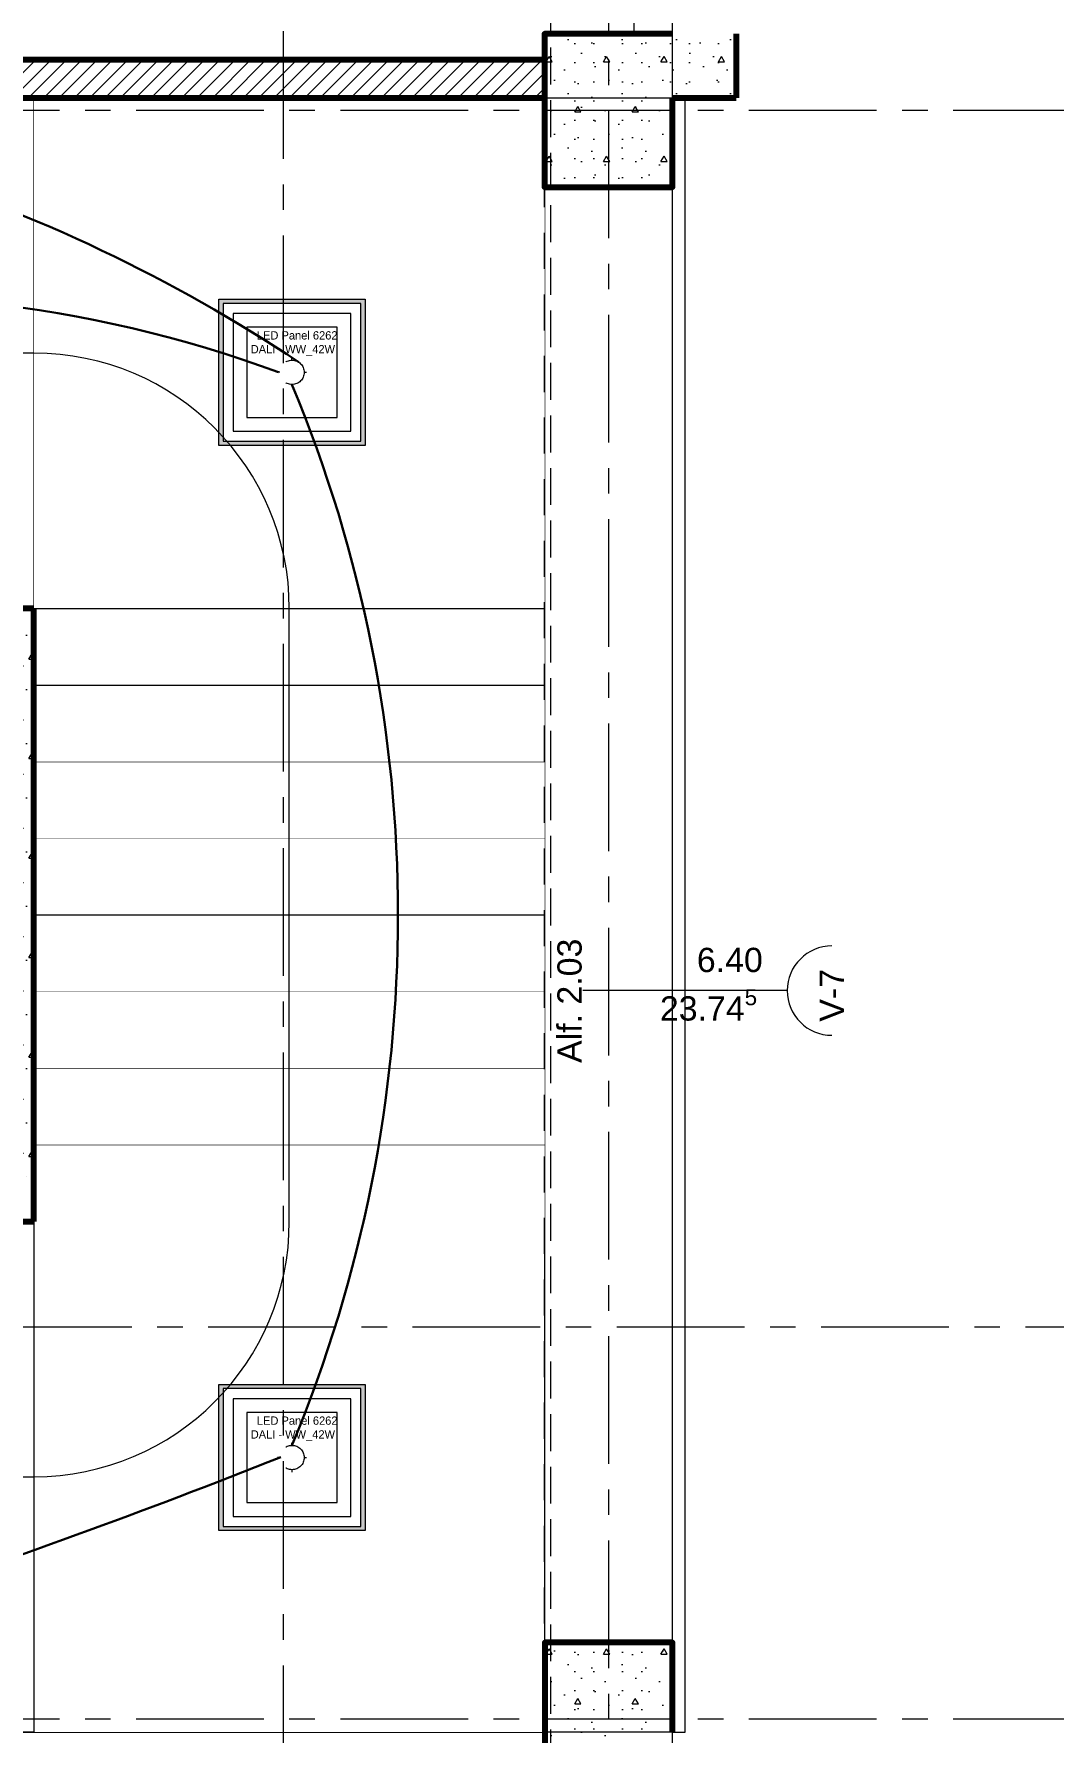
# Model space of a CAD drawing. Header units: inches. Extents: x -38 to 5698, y -33 to 92.
# Drawn here: x 511.57 to 515.56, y 20.35 to 27 of the extents above; entities that cross this region are included whole.
import ezdxf
from ezdxf.lldxf.tags import DXFTag

# ---------------------------------------------------------------- set-up
doc = ezdxf.new("R2010")
doc.units = ezdxf.units.IN
doc.header["$MEASUREMENT"] = 0
doc.set_wipeout_variables(frame=1)
for name, pattern in [('DASHED', [0.75, 0.5, -0.25]), ('Hidden Line', [0.195611, 0.141111, -0.0545]), ('Línea Oculta', [0.195611, 0.141111, -0.0545]), ('Oculto', [0.15875, 0.105833, -0.052917]), ('Punto & Raya', [0.65, 0.5, -0.075, 0, -0.075]), ('Raya Pequeña', [0.141111, 0.070556, -0.070556]), ('Wipeout_Contour', [1, 0, -1])]:
    doc.linetypes.add(name, pattern=pattern)
for name, color, linetype in [('02 _ ARQ _ ALB _ Ejes Generales', 7, 'Continuous'), ('02 _ ARQ _ ZON _ Espacio.3D', 7, 'Continuous'), ('08 _ STR _ EXT _ 06 Columnas', 7, 'Continuous'), ('08 _ STR _ EXT _ 06 Elementos de Fachada', 7, 'Continuous'), ('08 _ STR _ EXT _ 07 Losa Aligerada', 7, 'Continuous'), ('08 _ STR _ EXT _ 09 Vigas', 7, 'Continuous'), ('08 _ STR _ EXT _ 11 Escaleras', 7, 'Continuous'), ('08 _ STR _ EXT _ 12 Ascensor', 7, 'Continuous'), ('Dibujo 2D - General', 7, 'Continuous'), ('Estructura - 04 MURO', 7, 'Continuous'), ('Marcador - Secciones', 251, 'Continuous')]:
    doc.layers.add(name, color=color, linetype=linetype)
for name, color, linetype, lineweight in [('ALUMBRADO_PVC', 6, 'PVC1', 30), ('Luminaria', 9, 'Continuous', 9), ('Luminarias', 5, 'Continuous', 20)]:
    doc.layers.add(name, color=color, linetype=linetype, lineweight=lineweight)
doc.styles.add('Estilo_Generado_4', font='swisse.ttf')
doc.styles.add('{18b73a54-fa43-428c-adcb-c1c7bbdf2c84}', font='Simplex.shx')
tags = doc.linetypes.add('PVC1', pattern='A,1,-0.19772,["PVC",{18b73a54-fa43-428c-adcb-c1c7bbdf2c84},S=0.13,R=0,X=0,Y=-0.061851],-0.507647', length=1.705367).pattern_tags.tags
tags[6] = DXFTag(74, 10)
pattern_1 = [(0, (462.50006, 3e-09), (0, 0.3897114), [0.024375, -0.200625]), (0, (462.61256, 0.19486), (0, 0.3897114), [0.024375, -0.200625]), (60, (462.50006, 3e-09), (-0.3375, 0.1948557), [0.024375, -0.200625]), (60, (462.72506, 3e-09), (-0.3375, 0.1948557), [0.024375, -0.200625]), (120, (462.52444, 3e-09), (0.3375, 0.1948557), [0.024375, -0.200625]), (120, (462.74944, 3e-09), (0.3375, 0.1948557), [0.024375, -0.200625]), (0, (462.50006, 0.0375), (0, 0.075), [0, -0.075, 0, -0.1125]), (45, (462.53756, 0.0375), (-0.05303301, 0.05303301), [0, -0.05625, 0, -0.09375])]

# ---------------------------------------------------------------- blocks, each defined once
blk = doc.blocks.new('*U268')
at = {"layer": 'Luminarias', "linetype": 'DASHED', "lineweight": 0, "ltscale": 0.05}
blk.add_lwpolyline([(0, -0.005), (0, 0.005)], dxfattribs=at)
blk = doc.blocks.new('*U269')
at = {"color": 0, "linetype": 'ByBlock', "lineweight": -2, "transparency": 16777216}
for p, rotation in [((-0.055, 0), 90), ((0.055, 0), 270), ((0, -0.055), 180)]:
    blk.add_blockref('*U268', p, dxfattribs=dict(at, rotation=rotation))
blk.add_blockref('*U268', (0, 0.055), dxfattribs=at)
blk = doc.blocks.new('PANEL CUADRAD 60X60 AD')
at = {"layer": 'Luminarias'}
h = blk.add_hatch(dxfattribs=at)
h.set_pattern_fill('DOTS', color=6, scale=0.0015)
h.set_pattern_definition([(0, (-2127.458864, -786.8599919), (0.001190625, 0.00238125), [0, -0.00238125])])
h.paths.add_polyline_path([(-0.3, 0.3), (-0.3, -0.3), (0.3, -0.3), (0.3, 0.3)])
h.paths.add_polyline_path([(0.283, 0.283), (0.283, -0.283), (-0.283, -0.283), (-0.283, 0.283)], flags=16)
h.paths.add_polyline_path([(0.2415, 0.2415), (0.2415, -0.2415), (-0.2415, -0.2415), (-0.2415, 0.2415)], flags=0)
h.paths.add_polyline_path([(0.1851, 0.1851), (0.1851, -0.1851), (-0.1851, -0.1851), (-0.1851, 0.1851)], flags=0)
h.paths.add_polyline_path([(0.05, 0, -1), (-0.05, 0, -1)], flags=0)
h.paths.add_polyline_path([(-0.1815, 0.0591), (0.2115, 0.0591), (0.2115, 0.1859), (-0.1815, 0.1859)], flags=8)
at = {"layer": 'Luminarias', "color": 6, "lineweight": 0}
for points in [[(-0.3, 0.3), (0.3, 0.3), (0.3, -0.3), (-0.3, -0.3)], [(-0.283, -0.283), (0.283, -0.283), (0.283, 0.283), (-0.283, 0.283)], [(-0.2415, -0.2415), (0.2415, -0.2415), (0.2415, 0.2415), (-0.2415, 0.2415)], [(-0.1851, -0.1851), (0.1851, -0.1851), (0.1851, 0.1851), (-0.1851, 0.1851)]]:
    blk.add_lwpolyline(points, close=True, dxfattribs=at)
at = {"layer": 'Luminarias', "color": 6}
blk.add_lwpolyline([(-0.3, 0.3), (0.3, 0.3), (0.3, -0.3), (-0.3, -0.3)], close=True, dxfattribs=at)
at = {"layer": 'Luminarias', "color": 6, "linetype": 'DASHED', "lineweight": 0, "ltscale": 0.01}
blk.add_circle((0, 0), 0.05, dxfattribs=at)
at = {"color": 6}
blk.add_blockref('*U269', (0, 0), dxfattribs=at)
at = {"layer": 'Luminarias', "color": 6, "insert": (-0.1693, 0.1686), "char_height": 0.034, "width": 0.456812, "attachment_point": 1}
blk.add_mtext('  LED Panel 6262 DALI - WW_42W {\\Ftxt|c0;\\C4;\\P} ', dxfattribs=at)

msp = doc.modelspace()

# ---------------------------------------------------------------- hatches: boundary and pattern name
at = {"layer": '08 _ STR _ EXT _ 06 Columnas', "linetype": 'Continuous', "lineweight": 9}
h = msp.add_hatch(dxfattribs=at)
h.set_pattern_fill('HORMIGÓN_EN_MASA_0002', style=0, pattern_type=2)
h.set_pattern_definition(pattern_1)
h.paths.add_polyline_path([(513.92, 27), (513.92, 26.75), (514.07, 27)])
h = msp.add_hatch(dxfattribs=at)
h.set_pattern_fill('HORMIGÓN_EN_MASA_0002', style=0, pattern_type=2)
h.set_pattern_definition(pattern_1)
h.paths.add_polyline_path([(514.07, 27), (513.92, 26.75), (514.07, 26.75)])
at = {"layer": '08 _ STR _ EXT _ 06 Elementos de Fachada', "linetype": 'Continuous', "lineweight": 9}
h = msp.add_hatch(dxfattribs=at)
h.set_pattern_fill('HORMIGÓN_EN_MASA_0002', color=250, style=0, pattern_type=2)
h.set_pattern_definition(pattern_1)
h.paths.add_polyline_path([(514.32, 27), (514.07, 27), (514.07, 26.75), (514.32, 26.75)])

# ---------------------------------------------------------------- linework, layer by layer
at = {"layer": '02 _ ARQ _ ALB _ Ejes Generales', "color": 251, "linetype": 'Punto & Raya', "lineweight": 13}
msp.add_line((513.82, 45.9), (513.82, 2.05), dxfattribs=at)
at = {"layer": '02 _ ARQ _ ZON _ Espacio.3D', "color": 254, "linetype": 'Continuous', "lineweight": 0, "flags": 128}
msp.add_lwpolyline([(513.92, 27), (513.92, 29.7), (509.3201, 29.7), (509.3201, 27.8), (509.1701, 27.8), (509.1701, 26.9), (513.5701, 26.9), (513.5701, 27)], close=True, dxfattribs=at)
at = {"layer": '08 _ STR _ EXT _ 06 Elementos de Fachada', "color": 7, "linetype": 'Continuous', "lineweight": 80, "flags": 128}
for points in [[(514.32, 27), (514.32, 26.75)], [(514.07, 26.75), (514.32, 26.75)]]:
    msp.add_lwpolyline(points, dxfattribs=at)
at = {"layer": '08 _ STR _ EXT _ 07 Losa Aligerada', "color": 254, "linetype": 'Continuous', "lineweight": 18, "flags": 128}
msp.add_lwpolyline([(487.2752, 6.7), (515.4201, 6.7), (515.4201, 18.1001), (514.07, 18.1001), (514.07, 18.1001), (514.07, 20.35), (509.17, 20.35), (509.17, 24.75), (509.1701, 24.75), (509.1701, 26.75), (514.07, 26.75), (514.07, 29.7), (515.4201, 29.7), (515.4201, 40.4), (496.03, 40.4), (495.5498, 40.3109), (495.5498, 40.95), (495.2217, 40.95), (496.03, 41.1), (470.3701, 41.1)], dxfattribs=at)
at = {"layer": '08 _ STR _ EXT _ 09 Vigas', "color": 251, "linetype": 'Hidden Line', "lineweight": 13}
msp.add_line((514.07, 16.9), (514.07, 30.2), dxfattribs=at)
at = {"layer": '08 _ STR _ EXT _ 11 Escaleras', "color": 161, "linetype": 'Continuous', "lineweight": 13}
for p, q in [((512.0099, 22.35), (510.4745, 22.35)), ((511.0745, 20.35), (513.5701, 20.35))]:
    msp.add_line(p, q, dxfattribs=at)
at = {"layer": 'Estructura - 04 MURO', "color": 165, "linetype": 'Continuous', "lineweight": 15}
for p, q in [((514.07, 20.35), (514.07, 26.75)), ((514.12, 20.35), (514.12, 26.75)), ((514.52, 23.2535), (513.72, 23.2535)), ((514.07, 20.35), (514.12, 20.35))]:
    msp.add_line(p, q, dxfattribs=at)
at = {"layer": 'Estructura - 04 MURO', "color": 251, "linetype": 'Línea Oculta', "lineweight": 13}
msp.add_line((514.02, 26.4), (513.87, 26.4), dxfattribs=at)
at = {"layer": 'Estructura - 04 MURO', "color": 251, "linetype": 'Continuous', "lineweight": 13, "flags": 128}
msp.add_lwpolyline([(514.695, 23.4285, 1), (514.695, 23.0785)], format="xyb", dxfattribs=at)

# ---------------------------------------------------------------- texts
at = {"layer": 'Estructura - 04 MURO', "color": 251, "lineweight": 25, "char_height": 0.095, "attachment_point": 7, "rotation": 90, "style": 'Estilo_Generado_4'}
for s, insert in [('\\A1;{\\pql;\\pt0;\\fSwis721 Ex BT|b0|i0|c0|p34;Alf. 2.03\\fSwis721 Ex BT|b0|i0|c0|p34;\\A1{\\H.66x;\\S^  ;}\\fSwis721 Ex BT|b0|i0|c0|p34;\\fSwis721 Ex BT|b0|i0|c0|p34;}', (513.7425, 22.9703)), ('\\A1;{\\pql;\\pt0;\\fSwis721 Ex BT|b0|i0|c0|p34;V-7\\fSwis721 Ex BT|b0|i0|c0|p34;\\fSwis721 Ex BT|b0|i0|c0|p34;\\fSwis721 Ex BT|b0|i0|c0|p34;}', (514.7425, 23.1319))]:
    msp.add_mtext(s, dxfattribs=dict(at, insert=insert))
at = {"layer": 'Estructura - 04 MURO', "color": 251, "lineweight": 25, "char_height": 0.095, "attachment_point": 7, "style": 'Estilo_Generado_4'}
for s, insert in [('\\A1;{\\pql;\\pt0;\\fSwis721 Ex BT|b0|i0|c0|p34;6.40\\fSwis721 Ex BT|b0|i0|c0|p34;\\A1{\\H.66x;\\S^  ;}\\fSwis721 Ex BT|b0|i0|c0|p34;\\fSwis721 Ex BT|b0|i0|c0|p34;}', (514.166, 23.2985)), ('\\A1;{\\pql;\\pt0;\\fSwis721 Ex BT|b0|i0|c0|p34;23.74\\fSwis721 Ex BT|b0|i0|c0|p34;\\A1{\\H.66x;\\S5^  ;}\\fSwis721 Ex BT|b0|i0|c0|p34;\\fSwis721 Ex BT|b0|i0|c0|p34;}', (514.0213, 23.1085))]:
    msp.add_mtext(s, dxfattribs=dict(at, insert=insert))

# ---------------------------------------------------------------- next in the draw order: wipeouts: each hides what was drawn before it
at = {"color": 254, "linetype": 'Wipeout_Contour', "lineweight": 0, "ltscale": 16278.564708}
msp.add_wipeout([(511.5701, 20.35), (512.0099, 20.35), (512.0099, 22.35), (511.5701, 22.35)], dxfattribs=at).dxf.layer = '08 _ STR _ EXT _ 11 Escaleras'

# ---------------------------------------------------------------- next in the draw order: linework, layer by layer
at = {"layer": '08 _ STR _ EXT _ 11 Escaleras', "color": 161, "linetype": 'Raya Pequeña', "lineweight": 13}
msp.add_line((512.0099, 20.35), (512.0099, 22.35), dxfattribs=at)

# ---------------------------------------------------------------- next in the draw order: wipeouts: each hides what was drawn before it
at = {"color": 254, "linetype": 'Wipeout_Contour', "lineweight": 0, "ltscale": 16282.564651}
msp.add_wipeout([(512.0099, 22.35), (512.0099, 20.35), (513.5701, 20.35), (513.5701, 22.35)], dxfattribs=at).dxf.layer = '08 _ STR _ EXT _ 11 Escaleras'

# ---------------------------------------------------------------- next in the draw order: linework, layer by layer
at = {"layer": '08 _ STR _ EXT _ 11 Escaleras', "color": 161, "linetype": 'Continuous', "lineweight": 13}
msp.add_line((513.5701, 20.35), (513.5701, 26.75), dxfattribs=at)
at = {"layer": '08 _ STR _ EXT _ 11 Escaleras', "color": 167, "linetype": 'Continuous', "lineweight": 18}
msp.add_line((511.0745, 20.35), (513.5701, 20.35), dxfattribs=at)

# ---------------------------------------------------------------- next in the draw order: wipeouts: each hides what was drawn before it
at = {"color": 254, "linetype": 'Wipeout_Contour', "lineweight": 0, "ltscale": 16281.733845}
msp.add_wipeout([(513.5701, 24.75), (511.5701, 24.75), (511.5701, 22.35), (513.5701, 22.35)], dxfattribs=at).dxf.layer = '08 _ STR _ EXT _ 11 Escaleras'

# ---------------------------------------------------------------- next in the draw order: linework, layer by layer
at = {"layer": '08 _ STR _ EXT _ 11 Escaleras', "color": 161, "linetype": 'Raya Pequeña', "lineweight": 13}
msp.add_line((511.5701, 22.4898), (513.5701, 22.4898), dxfattribs=at)
at = {"layer": '08 _ STR _ EXT _ 11 Escaleras', "color": 167, "linetype": 'Continuous', "lineweight": 18}
msp.add_line((513.5701, 22.35), (510.4745, 22.35), dxfattribs=at)

# ---------------------------------------------------------------- next in the draw order: wipeouts: each hides what was drawn before it
at = {"color": 254, "linetype": 'Wipeout_Contour', "lineweight": 0, "ltscale": 16281.767014}
msp.add_wipeout([(513.5701, 25.1898), (511.5701, 25.1898), (511.5701, 24.75), (513.5701, 24.75)], dxfattribs=at).dxf.layer = '08 _ STR _ EXT _ 11 Escaleras'

# ---------------------------------------------------------------- next in the draw order: linework, layer by layer
at = {"layer": '08 _ STR _ EXT _ 11 Escaleras', "color": 161, "linetype": 'Raya Pequeña', "lineweight": 13}
msp.add_line((513.5701, 25.1898), (511.5701, 25.1898), dxfattribs=at)
at = {"layer": '08 _ STR _ EXT _ 11 Escaleras', "color": 161, "linetype": 'Continuous', "lineweight": 13}
msp.add_line((509.1701, 24.75), (513.5701, 24.75), dxfattribs=at)

# ---------------------------------------------------------------- next in the draw order: wipeouts: each hides what was drawn before it
at = {"color": 254, "linetype": 'Wipeout_Contour', "lineweight": 0, "ltscale": 16281.792316}
msp.add_wipeout([(511.5701, 25.1898), (513.5701, 25.1898), (513.5701, 26.75), (511.5701, 26.75)], dxfattribs=at).dxf.layer = '08 _ STR _ EXT _ 11 Escaleras'

# ---------------------------------------------------------------- next in the draw order: linework, layer by layer
at = {"layer": '08 _ STR _ EXT _ 11 Escaleras', "color": 161, "linetype": 'Continuous', "lineweight": 13}
for p, q in [((513.5701, 26.75), (509.1701, 26.75)), ((511.5701, 25.1898), (511.5701, 20.35))]:
    msp.add_line(p, q, dxfattribs=at)

# ---------------------------------------------------------------- next in the draw order: wipeouts: each hides what was drawn before it
at = {"color": 254, "linetype": 'Wipeout_Contour', "lineweight": 0, "ltscale": 16281.685094}
msp.add_wipeout([(513.5701, 22.35), (511.5701, 22.35), (511.5701, 20.35), (513.5701, 20.35)], dxfattribs=at).dxf.layer = '08 _ STR _ EXT _ 11 Escaleras'

# ---------------------------------------------------------------- next in the draw order: hatches: boundary and pattern name
at = {"layer": '08 _ STR _ EXT _ 06 Columnas', "linetype": 'Continuous', "lineweight": 9}
h = msp.add_hatch(dxfattribs=at)
h.set_pattern_fill('HORMIGÓN_EN_MASA_0002', style=0, pattern_type=2)
h.set_pattern_definition(pattern_1)
h.paths.add_polyline_path([(513.5701, 20.7), (513.5701, 20.1), (513.92, 20.1), (513.92, 20.35), (514.0701, 20.35), (514.0701, 20.7)])

# ---------------------------------------------------------------- next in the draw order: linework, layer by layer
at = {"layer": '02 _ ARQ _ ALB _ Ejes Generales', "color": 251, "linetype": 'Punto & Raya', "lineweight": 13}
msp.add_line((518.07, 20.4), (505.2385, 20.4), dxfattribs=at)
at = {"layer": '08 _ STR _ EXT _ 06 Columnas', "color": 7, "linetype": 'Continuous', "lineweight": 80, "flags": 128}
msp.add_lwpolyline([(514.0701, 20.35), (514.0701, 20.7), (513.5701, 20.7), (513.5701, 20.1), (513.92, 20.1)], dxfattribs=at)
at = {"layer": '08 _ STR _ EXT _ 11 Escaleras', "color": 167, "linetype": 'Continuous', "lineweight": 18}
for p, q in [((511.5701, 26.75), (511.5701, 20.35)), ((513.5701, 20.35), (513.5701, 26.75)), ((510.7745, 21.35), (511.5701, 21.35))]:
    msp.add_line(p, q, dxfattribs=at)
at = {"layer": 'ALUMBRADO_PVC', "linetype": 'PVC1', "ltscale": 0.4}
msp.add_arc((501.6417, 48.8856), 29.5418, 284.99675, 291.64083, dxfattribs=at)
at = {"layer": 'Marcador - Secciones', "color": 251, "linetype": 'Punto & Raya', "lineweight": 13}
msp.add_line((491.4527, 21.9367), (519.2072, 21.9367), dxfattribs=at)

# ---------------------------------------------------------------- next in the draw order: block references
at = {"layer": 'Luminaria', "xscale": 0.9538673662839494, "yscale": 0.9538673662839494, "zscale": 0.9538673662839494}
msp.add_blockref('PANEL CUADRAD 60X60 AD', (512.5804, 21.425), dxfattribs=at)

# ---------------------------------------------------------------- next in the draw order: wipeouts: each hides what was drawn before it
at = {"color": 254, "linetype": 'Wipeout_Contour', "lineweight": 0, "ltscale": 16281.709393}
msp.add_wipeout([(511.5701, 22.35), (513.5701, 22.35), (513.5701, 22.65), (511.5701, 22.65)], dxfattribs=at).dxf.layer = '08 _ STR _ EXT _ 11 Escaleras'

# ---------------------------------------------------------------- next in the draw order: hatches: boundary and pattern name
at = {"layer": '08 _ STR _ EXT _ 12 Ascensor', "linetype": 'Continuous', "lineweight": 9}
h = msp.add_hatch(dxfattribs=at)
h.set_pattern_fill('HORMIGÓN_EN_MASA_0002', style=0, pattern_type=2)
h.set_pattern_definition(pattern_1)
h.paths.add_polyline_path([(511.3201, 22.6), (511.5701, 22.35), (511.5701, 22.6)])
h = msp.add_hatch(dxfattribs=at)
h.set_pattern_fill('HORMIGÓN_EN_MASA_0002', style=0, pattern_type=2)
h.set_pattern_definition(pattern_1)
h.paths.add_polyline_path([(511.3201, 22.35), (511.5701, 22.35), (511.3201, 22.6)])

# ---------------------------------------------------------------- next in the draw order: linework, layer by layer
at = {"layer": '08 _ STR _ EXT _ 11 Escaleras', "color": 167, "linetype": 'Continuous', "lineweight": 18}
msp.add_line((513.5701, 22.65), (511.5701, 22.65), dxfattribs=at)
msp.add_arc((511.5701, 22.35), 1, 270, 0, dxfattribs=at)
at = {"layer": '08 _ STR _ EXT _ 12 Ascensor', "color": 7, "linetype": 'Continuous', "lineweight": 80, "flags": 128}
msp.add_lwpolyline([(509.1701, 22.35), (511.5701, 22.35)], dxfattribs=at)

# ---------------------------------------------------------------- next in the draw order: wipeouts: each hides what was drawn before it
at = {"color": 254, "linetype": 'Wipeout_Contour', "lineweight": 0, "ltscale": 16281.716071}
msp.add_wipeout([(513.5701, 22.95), (511.5701, 22.95), (511.5701, 22.65), (513.5701, 22.65)], dxfattribs=at).dxf.layer = '08 _ STR _ EXT _ 11 Escaleras'

# ---------------------------------------------------------------- next in the draw order: linework, layer by layer
at = {"layer": '08 _ STR _ EXT _ 11 Escaleras', "color": 167, "linetype": 'Continuous', "lineweight": 18}
msp.add_line((513.5701, 22.95), (511.5701, 22.95), dxfattribs=at)

# ---------------------------------------------------------------- next in the draw order: wipeouts: each hides what was drawn before it
at = {"color": 254, "linetype": 'Wipeout_Contour', "lineweight": 0, "ltscale": 16281.722837}
msp.add_wipeout([(513.5701, 23.25), (511.5701, 23.25), (511.5701, 22.95), (513.5701, 22.95)], dxfattribs=at).dxf.layer = '08 _ STR _ EXT _ 11 Escaleras'

# ---------------------------------------------------------------- next in the draw order: linework, layer by layer
at = {"layer": '08 _ STR _ EXT _ 11 Escaleras', "color": 167, "linetype": 'Continuous', "lineweight": 18}
msp.add_line((513.5701, 23.25), (511.5701, 23.25), dxfattribs=at)

# ---------------------------------------------------------------- next in the draw order: wipeouts: each hides what was drawn before it
at = {"color": 254, "linetype": 'Wipeout_Contour', "lineweight": 0, "ltscale": 16281.729691}
msp.add_wipeout([(513.5701, 23.55), (511.5701, 23.55), (511.5701, 23.25), (513.5701, 23.25)], dxfattribs=at).dxf.layer = '08 _ STR _ EXT _ 11 Escaleras'

# ---------------------------------------------------------------- next in the draw order: wipeouts: each hides what was drawn before it
at = {"color": 254, "linetype": 'Wipeout_Contour', "lineweight": 0, "ltscale": 16281.736634}
msp.add_wipeout([(513.5701, 23.85), (511.5701, 23.85), (511.5701, 23.55), (513.5701, 23.55)], dxfattribs=at).dxf.layer = '08 _ STR _ EXT _ 11 Escaleras'

# ---------------------------------------------------------------- next in the draw order: linework, layer by layer
at = {"layer": '08 _ STR _ EXT _ 11 Escaleras', "color": 167, "linetype": 'Continuous', "lineweight": 18}
for p, q in [((513.5701, 23.85), (511.5701, 23.85)), ((511.5701, 23.55), (513.5701, 23.55))]:
    msp.add_line(p, q, dxfattribs=at)

# ---------------------------------------------------------------- next in the draw order: wipeouts: each hides what was drawn before it
at = {"color": 254, "linetype": 'Wipeout_Contour', "lineweight": 0, "ltscale": 16281.743665}
msp.add_wipeout([(513.5701, 24.15), (511.5701, 24.15), (511.5701, 23.85), (513.5701, 23.85)], dxfattribs=at).dxf.layer = '08 _ STR _ EXT _ 11 Escaleras'

# ---------------------------------------------------------------- next in the draw order: linework, layer by layer
at = {"layer": '08 _ STR _ EXT _ 11 Escaleras', "color": 167, "linetype": 'Continuous', "lineweight": 18}
msp.add_line((513.5701, 24.15), (511.5701, 24.15), dxfattribs=at)

# ---------------------------------------------------------------- next in the draw order: wipeouts: each hides what was drawn before it
at = {"color": 254, "linetype": 'Wipeout_Contour', "lineweight": 0, "ltscale": 16281.750784}
msp.add_wipeout([(513.5701, 24.45), (511.5701, 24.45), (511.5701, 24.15), (513.5701, 24.15)], dxfattribs=at).dxf.layer = '08 _ STR _ EXT _ 11 Escaleras'

# ---------------------------------------------------------------- next in the draw order: wipeouts: each hides what was drawn before it
at = {"color": 254, "linetype": 'Wipeout_Contour', "lineweight": 0, "ltscale": 16281.757992}
msp.add_wipeout([(513.5701, 24.75), (511.5701, 24.75), (511.5701, 24.45), (513.5701, 24.45)], dxfattribs=at).dxf.layer = '08 _ STR _ EXT _ 11 Escaleras'

# ---------------------------------------------------------------- next in the draw order: hatches: boundary and pattern name
at = {"layer": '08 _ STR _ EXT _ 12 Ascensor', "linetype": 'Continuous', "lineweight": 9}
h = msp.add_hatch(dxfattribs=at)
h.set_pattern_fill('HORMIGÓN_EN_MASA_0002', style=0, pattern_type=2)
h.set_pattern_definition(pattern_1)
h.paths.add_polyline_path([(511.3201, 24.5), (511.3201, 22.6), (511.5701, 22.6), (511.5701, 24.5)])

# ---------------------------------------------------------------- next in the draw order: linework, layer by layer
at = {"layer": '08 _ STR _ EXT _ 11 Escaleras', "color": 167, "linetype": 'Continuous', "lineweight": 18}
msp.add_line((511.5701, 24.45), (513.5701, 24.45), dxfattribs=at)

# ---------------------------------------------------------------- next in the draw order: wipeouts: each hides what was drawn before it
at = {"color": 254, "linetype": 'Wipeout_Contour', "lineweight": 0, "ltscale": 16281.78692}
msp.add_wipeout([(511.5701, 24.75), (513.5701, 24.75), (513.5701, 26.75), (511.5701, 26.75)], dxfattribs=at).dxf.layer = '08 _ STR _ EXT _ 11 Escaleras'

# ---------------------------------------------------------------- next in the draw order: hatches: boundary and pattern name
at = {"layer": '08 _ STR _ EXT _ 12 Ascensor', "linetype": 'Continuous', "lineweight": 9}
h = msp.add_hatch(dxfattribs=at)
h.set_pattern_fill('HORMIGÓN_EN_MASA_0002', style=0, pattern_type=2)
h.set_pattern_definition(pattern_1)
h.paths.add_polyline_path([(511.3201, 24.5), (511.5701, 24.75), (511.3201, 24.75)])
h = msp.add_hatch(dxfattribs=at)
h.set_pattern_fill('HORMIGÓN_EN_MASA_0002', style=0, pattern_type=2)
h.set_pattern_definition(pattern_1)
h.paths.add_polyline_path([(511.3201, 24.5), (511.5701, 24.5), (511.5701, 24.75)])

# ---------------------------------------------------------------- next in the draw order: linework, layer by layer
at = {"layer": '02 _ ARQ _ ALB _ Ejes Generales', "color": 251, "linetype": 'Punto & Raya', "lineweight": 13}
msp.add_line((518.07, 26.7), (505.2385, 26.7), dxfattribs=at)
at = {"layer": '08 _ STR _ EXT _ 11 Escaleras', "color": 167, "linetype": 'Continuous', "lineweight": 18}
for p, q in [((513.5701, 26.75), (509.1701, 26.75)), ((511.5701, 25.75), (509.1701, 25.75)), ((509.1701, 24.75), (513.5701, 24.75)), ((512.5701, 22.35), (512.5701, 24.75))]:
    msp.add_line(p, q, dxfattribs=at)
msp.add_arc((511.5701, 24.75), 1, 0, 90, dxfattribs=at)
at = {"layer": '08 _ STR _ EXT _ 12 Ascensor', "color": 7, "linetype": 'Continuous', "lineweight": 80}
msp.add_line((511.5701, 24.75), (509.1701, 24.75), dxfattribs=at)
at = {"layer": '08 _ STR _ EXT _ 12 Ascensor', "color": 7, "linetype": 'Continuous', "lineweight": 80, "flags": 128}
msp.add_lwpolyline([(511.5701, 22.35), (511.5701, 24.75)], dxfattribs=at)
at = {"layer": 'ALUMBRADO_PVC', "linetype": 'PVC1', "ltscale": 0.4}
for centre, radius, start, end in [((510.8366, 21.0881), 4.8888, 69.75868, 125.19871), ((507.591, 23.5499), 5.4046, 337.39619, 22.60411)]:
    msp.add_arc(centre, radius, start, end, dxfattribs=at)

# ---------------------------------------------------------------- next in the draw order: block references
at = {"layer": 'Luminaria', "xscale": 0.9538673662839494, "yscale": 0.9538673662839494, "zscale": 0.9538673662839494}
msp.add_blockref('PANEL CUADRAD 60X60 AD', (512.5804, 25.675), dxfattribs=at)

# ---------------------------------------------------------------- next in the draw order: wipeouts: each hides what was drawn before it
at = {"color": 254, "linetype": 'Wipeout_Contour', "lineweight": 0, "ltscale": 16277.314226}
msp.add_wipeout([(509.3201, 26.75), (513.57, 26.75), (513.57, 26.9), (509.3201, 26.9)], dxfattribs=at).dxf.layer = 'Estructura - 04 MURO'

# ---------------------------------------------------------------- next in the draw order: hatches: boundary and pattern name
at = {"layer": '08 _ STR _ EXT _ 06 Columnas', "linetype": 'Continuous', "lineweight": 9}
h = msp.add_hatch(dxfattribs=at)
h.set_pattern_fill('HORMIGÓN_EN_MASA_0002', style=0, pattern_type=2)
h.set_pattern_definition(pattern_1)
h.paths.add_polyline_path([(513.57, 26.4), (514.07, 26.4), (514.07, 26.75), (513.92, 26.75), (513.92, 27), (513.57, 27)])
at = {"layer": 'Estructura - 04 MURO', "linetype": 'Continuous', "lineweight": 5}
h = msp.add_hatch(dxfattribs=at)
h.set_pattern_fill('LADRILLO_COMÚN_0002', color=252, style=0, pattern_type=2)
h.set_pattern_definition([(45, (462.50006, 3e-09), (-0.030052038, 0.030052038), [])])
h.paths.add_polyline_path([(509.3201, 26.75), (513.57, 26.75), (513.57, 26.9), (509.3201, 26.9)])

# ---------------------------------------------------------------- next in the draw order: linework, layer by layer
at = {"layer": '08 _ STR _ EXT _ 06 Columnas', "color": 7, "linetype": 'Continuous', "lineweight": 80, "flags": 128}
msp.add_lwpolyline([(514.07, 27), (513.57, 27), (513.57, 26.4), (514.07, 26.4), (514.07, 26.75)], dxfattribs=at)
at = {"layer": '08 _ STR _ EXT _ 09 Vigas', "color": 251, "linetype": 'Hidden Line', "lineweight": 13}
msp.add_line((513.57, 17.4), (513.57, 29.7), dxfattribs=at)
at = {"layer": 'ALUMBRADO_PVC', "linetype": 'PVC1', "ltscale": 0.4}
msp.add_arc((509.1862, 20.585), 6.1656, 56.30402, 89.23319, dxfattribs=at)
at = {"layer": 'Dibujo 2D - General', "color": 252, "linetype": 'Oculto', "lineweight": 13}
for p, q in [((513.5928, 39.2966), (513.5928, 17.4)), ((513.5928, 31.4364), (513.5928, 19.1364))]:
    msp.add_line(p, q, dxfattribs=at)
at = {"layer": 'Estructura - 04 MURO', "color": 7, "linetype": 'Continuous', "lineweight": 80}
msp.add_line((509.1701, 26.9), (513.5701, 26.9), dxfattribs=at)
at = {"layer": 'Estructura - 04 MURO', "color": 7, "linetype": 'Continuous', "lineweight": 80, "flags": 128}
msp.add_lwpolyline([(509.1701, 26.75), (513.5701, 26.75)], dxfattribs=at)
at = {"layer": 'Marcador - Secciones', "color": 251, "linetype": 'Punto & Raya', "lineweight": 13}
msp.add_line((512.5455, 46.2111), (512.5455, 0.9472), dxfattribs=at)

doc.saveas('drawing.dxf')
